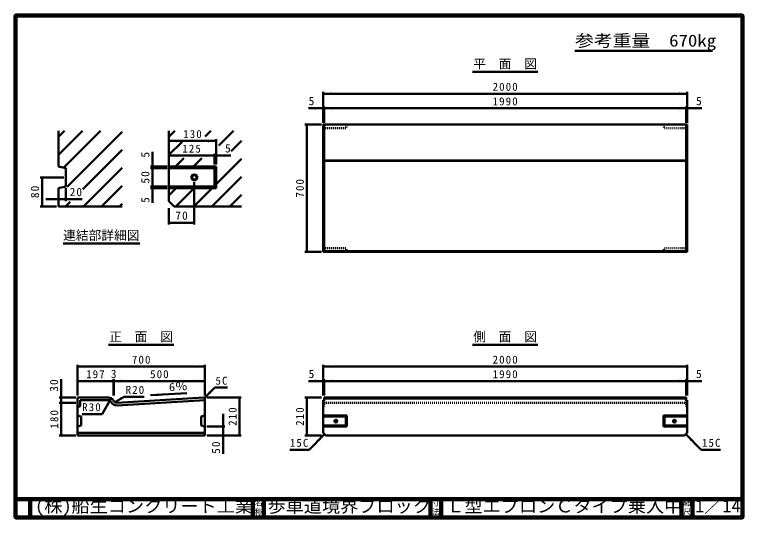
# Model space of a CAD drawing. Units: millimetres, scale not verified. Extents: x 100 to 4105, y 100 to 2870.
import ezdxf
from ezdxf.enums import TextEntityAlignment as Align

# ---------------------------------------------------------------- set-up
doc = ezdxf.new("R2010")
doc.units = ezdxf.units.MM
doc.header["$LTSCALE"] = 5
doc.linetypes.add('USER1', pattern=[2.2, 1, -1.2])
doc.layers.add('V-nasSTD', color=7, linetype='Continuous', lineweight=50)
doc.styles.add('ＭＳ ゴシック', font='')
doc.styles.get('ＭＳ ゴシック').set_extended_font_data('MS Gothic')

msp = doc.modelspace()

# ---------------------------------------------------------------- hatches: boundary and pattern name
at = {"layer": 'V-nasSTD'}
for points in [[(1840.824, 2442.5), (1795.824, 2435), (1840.824, 2427.5)], [(3750.824, 2427.5), (3795.824, 2435), (3750.824, 2442.5)], [(1750.824, 2347.5), (1795.824, 2355), (1750.824, 2362.5)], [(1845.824, 2362.5), (1800.824, 2355), (1845.824, 2347.5)], [(3745.824, 2362.5), (3790.824, 2355), (3745.824, 2347.5)], [(3840.824, 2347.5), (3795.824, 2355), (3840.824, 2362.5)], [(1713.324, 2220), (1705.824, 2265), (1698.324, 2220)], [(992.707, 2182.547), (947.707, 2175.047), (992.707, 2167.547)], [(1162.707, 2167.547), (1207.707, 2175.047), (1162.707, 2182.547)], [(992.707, 2102.547), (947.707, 2095.047), (992.707, 2087.547)], [(1152.707, 2087.547), (1197.707, 2095.047), (1152.707, 2102.547)], [(1252.707, 2087.547), (1207.707, 2095.047), (1252.707, 2102.547)], [(865.207, 2080.047), (857.707, 2035.047), (850.207, 2080.047)], [(865.207, 1980.047), (857.707, 2025.047), (850.207, 1980.047)], [(258.657, 1930.047), (251.157, 1975.047), (243.657, 1930.047)], [(850.207, 1970.047), (857.707, 1925.047), (865.207, 1970.047)], [(865.207, 1870.047), (857.707, 1915.047), (850.207, 1870.047)], [(243.657, 1860.047), (251.157, 1815.047), (258.657, 1860.047)], [(296.157, 1847.547), (341.157, 1855.047), (296.157, 1862.547)], [(426.157, 1862.547), (381.157, 1855.047), (426.157, 1847.547)], [(992.707, 1732.547), (947.707, 1725.047), (992.707, 1717.547)], [(1042.707, 1717.547), (1087.707, 1725.047), (1042.707, 1732.547)], [(1698.324, 1610), (1705.824, 1565), (1713.324, 1610)], [(490.824, 942.5), (445.824, 935), (490.824, 927.5)], [(1100.824, 927.5), (1145.824, 935), (1100.824, 942.5)], [(1840.824, 942.5), (1795.824, 935), (1840.824, 927.5)], [(3750.824, 927.5), (3795.824, 935), (3750.824, 942.5)], [(490.824, 862.5), (445.824, 855), (490.824, 847.5)], [(597.824, 847.5), (642.824, 855), (597.824, 862.5)], [(690.824, 862.5), (645.824, 855), (690.824, 847.5)], [(1100.824, 847.5), (1145.824, 855), (1100.824, 862.5)], [(1750.824, 847.5), (1795.824, 855), (1750.824, 862.5)], [(1845.824, 862.5), (1800.824, 855), (1845.824, 847.5)], [(3745.824, 862.5), (3790.824, 855), (3745.824, 847.5)], [(3840.824, 847.5), (3795.824, 855), (3840.824, 862.5)], [(363.324, 810), (355.824, 765), (348.324, 810)], [(685.775, 767.934), (650.553, 738.938), (693.275, 754.943)], [(890.654, 787.352), (846.19, 777.143), (891.561, 772.379)], [(1169.84, 799.623), (1143.324, 762.5), (1180.447, 789.017)], [(1343.324, 720), (1335.824, 765), (1328.324, 720)], [(1713.324, 720), (1705.824, 765), (1698.324, 720)], [(363.324, 690), (355.824, 735), (348.324, 690)], [(615.598, 717.701), (631.603, 760.422), (602.608, 725.201)], [(1238.324, 650), (1245.824, 605), (1253.324, 650)], [(348.324, 600), (355.824, 555), (363.324, 600)], [(1328.324, 600), (1335.824, 555), (1343.324, 600)], [(1698.324, 600), (1705.824, 555), (1713.324, 600)], [(1776.807, 525.377), (1803.324, 562.5), (1766.2, 535.983)], [(3814.84, 525.377), (3788.324, 562.5), (3825.447, 535.983)], [(1253.324, 510), (1245.824, 555), (1238.324, 510)]]:
    msp.add_hatch(color=256, dxfattribs=at).paths.add_polyline_path(points)

# ---------------------------------------------------------------- linework, layer by layer
at = {"layer": 'V-nasSTD', "lineweight": 100}
for p, q in [((105, 2865), (105, 105)), ((4100, 2865), (105, 2865)), ((4100, 105), (4100, 2865)), ((105, 205), (4100, 205)), ((185, 205), (185, 105)), ((1410, 205), (1410, 105)), ((1470, 205), (1470, 105)), ((2385, 205), (2385, 105)), ((2445, 205), (2445, 105)), ((3765, 205), (3765, 105)), ((3825, 205), (3825, 105)), ((105, 105), (4100, 105))]:
    msp.add_line(p, q, dxfattribs=at)
at = {"layer": 'V-nasSTD'}
for p, q in [((3935, 2669.806), (3179.5, 2669.806)), ((2616.324, 2555), (2975.324, 2555)), ((1795.824, 2445), (1795.824, 2275)), ((3795.824, 2445), (3795.824, 2275)), ((1795.824, 2435), (3795.824, 2435)), ((1800.824, 2365), (1800.824, 2275)), ((3790.824, 2365), (3790.824, 2275)), ((1795.824, 2355), (1715.824, 2355)), ((1795.824, 2355), (1800.824, 2355)), ((1800.824, 2355), (3790.824, 2355)), ((3795.824, 2355), (3790.824, 2355)), ((3795.824, 2355), (3875.824, 2355)), ((1695.824, 2265), (1785.824, 2265)), ((1705.824, 2265), (1705.824, 1565)), ((1795.824, 2265), (1795.824, 1565)), ((3795.824, 2265), (1795.824, 2265)), ((1800.824, 2265), (1800.824, 1565)), ((3790.824, 2265), (3790.824, 1565)), ((3795.824, 1565), (3795.824, 2265)), ((341.157, 2230.047), (341.157, 2035.047)), ((341.157, 2197.323), (373.88, 2230.047)), ((341.157, 2098.328), (472.875, 2230.047)), ((369.728, 2027.904), (571.87, 2230.047)), ((388.228, 1922.409), (691.157, 2225.338)), ((947.707, 2230.047), (947.707, 1845.047)), ((947.707, 2197.323), (980.431, 2230.047)), ((1178.42, 2230.047), (1147.563, 2199.189)), ((1221.849, 2149.48), (1302.415, 2230.047)), ((947.707, 2175.047), (1207.707, 2175.047)), ((947.707, 2098.328), (1020.283, 2170.905)), ((1207.707, 2185.047), (1207.707, 2045.047)), ((1290.972, 2119.942), (1347.707, 2176.343)), ((475.489, 1910.676), (691.157, 2126.343)), ((857.707, 2035.047), (857.707, 2115.047)), ((947.707, 2095.047), (1197.707, 2095.047)), ((1197.707, 2105.047), (1197.707, 2045.047)), ((1197.707, 2095.047), (1207.707, 2095.047)), ((1207.707, 2095.047), (1287.707, 2095.047)), ((983.42, 2035.047), (1029.278, 2080.905)), ((1082.415, 2035.047), (1128.273, 2080.905)), ((1207.707, 1937.348), (1347.707, 2077.348)), ((3795.824, 2068), (1795.824, 2068)), ((3795.824, 2065), (1795.824, 2065)), ((341.157, 2035.047), (381.157, 2025.047)), ((381.157, 2025.047), (381.157, 1925.047)), ((478.855, 1815.047), (691.157, 2027.348)), ((847.707, 2035.047), (937.707, 2035.047)), ((847.707, 2025.047), (937.707, 2025.047)), ((857.707, 2035.047), (857.707, 2025.047)), ((857.707, 2025.047), (857.707, 1925.047)), ((947.707, 1910.047), (947.707, 2040.047)), ((947.707, 2035.047), (1207.707, 2035.047)), ((947.707, 2025.047), (1197.707, 2025.047)), ((1197.707, 2025.047), (1207.707, 2035.047)), ((1197.707, 2025.047), (1197.707, 1925.047)), ((1207.707, 2035.047), (1207.707, 1915.047)), ((371.157, 1975.047), (241.157, 1975.047)), ((251.157, 1975.047), (251.157, 1815.047)), ((1184.4, 1815.047), (1347.707, 1978.353)), ((381.157, 1925.047), (341.157, 1915.047)), ((577.85, 1815.047), (691.157, 1928.353)), ((847.707, 1925.047), (937.707, 1925.047)), ((857.707, 1925.047), (857.707, 1915.047)), ((947.707, 1925.047), (1197.707, 1925.047)), ((1087.707, 1949.047), (1087.707, 1715.047)), ((1197.707, 1925.047), (1207.707, 1915.047)), ((341.157, 1915.047), (341.157, 1815.047)), ((381.157, 1915.047), (381.157, 1845.047)), ((847.707, 1915.047), (937.707, 1915.047)), ((857.707, 1915.047), (857.707, 1835.047)), ((1207.707, 1915.047), (947.707, 1915.047)), ((947.707, 1875.338), (987.415, 1915.047)), ((986.41, 1815.047), (1086.41, 1915.047)), ((1085.405, 1815.047), (1185.405, 1915.047)), ((271.157, 1855.047), (341.157, 1855.047)), ((341.157, 1855.047), (381.157, 1855.047)), ((381.157, 1855.047), (471.157, 1855.047)), ((947.707, 1845.047), (977.707, 1815.047)), ((1283.395, 1815.047), (1347.707, 1879.358)), ((331.157, 1815.047), (241.157, 1815.047)), ((691.157, 1815.047), (341.157, 1815.047)), ((379.86, 1815.047), (405.048, 1840.235)), ((676.845, 1815.047), (691.157, 1829.358)), ((947.707, 1715.047), (947.707, 1805.047)), ((977.707, 1815.047), (1347.707, 1815.047)), ((947.707, 1725.047), (1087.707, 1725.047)), ((366.684, 1612.145), (787.944, 1612.145)), ((1695.824, 1565), (1785.824, 1565)), ((1795.824, 1565), (3795.824, 1565)), ((3790.824, 1570), (1800.824, 1570)), ((616.324, 1055), (975.324, 1055)), ((2616.324, 1055), (2975.324, 1055)), ((445.824, 945), (445.824, 775)), ((445.824, 935), (1145.824, 935)), ((1145.824, 945), (1145.824, 775)), ((1795.824, 945), (1795.824, 775)), ((1795.824, 935), (3795.824, 935)), ((3795.824, 945), (3795.824, 775)), ((355.824, 765), (355.824, 865)), ((445.824, 855), (642.824, 855)), ((642.824, 865), (642.824, 775)), ((642.824, 855), (645.824, 855)), ((645.824, 865), (645.824, 775)), ((645.824, 855), (1145.824, 855)), ((1795.824, 855), (1715.824, 855)), ((1795.824, 855), (1800.824, 855)), ((1800.824, 865), (1800.824, 775)), ((1800.824, 855), (3790.824, 855)), ((3790.824, 865), (3790.824, 775)), ((3795.824, 855), (3790.824, 855)), ((3795.824, 855), (3875.824, 855)), ((1143.324, 762.5), (1199.892, 819.069)), ((1199.892, 819.069), (1269.892, 819.069)), ((435.824, 765), (345.824, 765)), ((355.824, 765), (355.824, 735)), ((445.824, 555), (445.824, 765)), ((445.824, 765), (615.674, 765)), ((650.553, 738.938), (702.515, 768.938)), ((1140.824, 765), (662.264, 735.996)), ((812.515, 768.938), (702.515, 768.938)), ((846.19, 777.143), (1045.824, 789.242)), ((1140.824, 765), (1145.824, 760)), ((1155.824, 765), (1345.824, 765)), ((1335.824, 765), (1335.824, 555)), ((1695.824, 765), (1785.824, 765)), ((1705.824, 765), (1705.824, 555)), ((3790.824, 765), (1800.824, 765)), ((1800.824, 765), (1800.824, 750.276)), ((3790.824, 765), (3790.824, 750.276)), ((435.824, 735), (345.824, 735)), ((355.824, 735), (355.824, 555)), ((460.824, 750), (615.674, 750)), ((460.824, 715), (460.824, 750)), ((631.603, 760.422), (581.603, 673.819)), ((1145.824, 750.276), (663.172, 721.024)), ((1145.824, 760), (1145.824, 555)), ((1795.824, 750.276), (1795.824, 570)), ((1795.824, 750.276), (1800.824, 750.276)), ((3790.824, 760), (1800.824, 760)), ((3795.824, 750.276), (3790.824, 750.276)), ((3795.824, 570), (3795.824, 750.276)), ((460.824, 715), (445.824, 715)), ((445.824, 665), (465.824, 660)), ((465.824, 660), (465.824, 610)), ((581.603, 673.819), (471.603, 673.819)), ((1145.824, 665), (1125.824, 660)), ((1125.824, 660), (1125.824, 610)), ((1245.824, 675), (1245.824, 605)), ((1795.824, 665), (1925.824, 665)), ((1795.824, 660), (1920.824, 660)), ((1920.824, 660), (1925.824, 665)), ((1920.824, 610), (1920.824, 660)), ((1925.824, 665), (1925.824, 605)), ((3665.824, 665), (3795.824, 665)), ((3665.824, 665), (3665.824, 605)), ((3665.824, 665), (3670.824, 660)), ((3670.824, 660), (3795.824, 660)), ((3670.824, 610), (3670.824, 660)), ((465.824, 610), (445.824, 605)), ((1125.824, 610), (1145.824, 605)), ((1155.824, 605), (1255.824, 605)), ((1245.824, 605), (1245.824, 555)), ((1795.824, 610), (1920.824, 610)), ((1795.824, 605), (1925.824, 605)), ((1920.824, 610), (1925.824, 605)), ((3670.824, 610), (3665.824, 605)), ((3665.824, 605), (3795.824, 605)), ((3670.824, 610), (3795.824, 610)), ((1145.824, 570), (445.824, 570)), ((1803.324, 562.5), (1718.471, 477.647)), ((1795.824, 570), (1810.824, 555)), ((3795.824, 570), (3780.824, 555)), ((3788.324, 562.5), (3873.176, 477.647)), ((435.824, 555), (345.824, 555)), ((1145.824, 555), (445.824, 555)), ((1155.824, 555), (1345.824, 555)), ((1245.824, 555), (1245.824, 455)), ((1695.824, 555), (1785.824, 555)), ((1810.824, 555), (3780.824, 555)), ((1718.471, 477.647), (1612.471, 477.647)), ((3873.176, 477.647), (3979.176, 477.647))]:
    msp.add_line(p, q, dxfattribs=at)
at = {"layer": 'V-nasSTD', "linetype": 'USER1'}
for p, q in [((1795.824, 2245), (1920.824, 2245)), ((1925.824, 2265), (1920.824, 2245)), ((3665.824, 2265), (3670.824, 2245)), ((3670.824, 2245), (3795.824, 2245)), ((1795.824, 1585), (1920.824, 1585)), ((1925.824, 1565), (1920.824, 1585)), ((3665.824, 1565), (3670.824, 1585)), ((3670.824, 1585), (3795.824, 1585)), ((3795.824, 734.988), (1795.824, 734.988)), ((1800.824, 750.276), (1800.824, 715)), ((3790.824, 750.276), (3790.824, 715)), ((1795.824, 715), (1800.824, 715)), ((3795.824, 715), (3790.824, 715))]:
    msp.add_line(p, q, dxfattribs=at)
at = {"layer": 'V-nasSTD', "lineweight": 13}
msp.add_lwpolyline([(100, 100), (100, 2870), (4105, 2870), (4105, 100)], close=True, dxfattribs=at)
at = {"layer": 'V-nasSTD'}
for centre, radius in [((1087.707, 1975.047), 16), ((1087.707, 1975.047), 12), ((1865.824, 635), 8), ((1865.824, 635), 6), ((3725.824, 635), 8), ((3725.824, 635), 6)]:
    msp.add_circle(centre, radius, dxfattribs=at)
for centre, radius, start, end in [((615.674, 735), 30, 25.85885, 90), ((615.674, 735), 15, 22.79218, 90), ((661.054, 755.96), 35, 205.64708, 273.46823), ((661.054, 755.96), 20, 203.18837, 273.46823)]:
    msp.add_arc(centre, radius, start, end, dxfattribs=at)

# ---------------------------------------------------------------- texts
at = {"layer": 'V-nasSTD', "style": 'ＭＳ ゴシック'}
for s, height, width, p in [('参考重量\u3000670kg', 65.98, 1.15, (3179.5, 2759.806)), ('(株)船生コンクリート工業', 69.65, 1.05, (213.279, 202.55)), ('歩車道境界ブロック', 69.65, 1.05, (1490, 202.47)), ('Ｌ型エプロンＣタイプ乗入中', 69.65, 1.05, (2472.5, 202.508)), ('1／14', 69.65, 1.05, (3840, 202.582))]:
    msp.add_text(s, height=height, dxfattribs=dict(at, width=width)).set_placement(p, align=Align.TOP_LEFT)
for s, height, p in [('平\u3000面\u3000図', 51.32, (2620.324, 2625)), ('5', 45.82, (1715.824, 2417.5)), ('5', 45.82, (3844.574, 2417.5)), ('5', 45.82, (1256.457, 2157.547)), ('連結部詳細図', 51.32, (366.684, 1682.145)), ('正\u3000面\u3000図', 51.32, (620.324, 1125)), ('側\u3000面\u3000図', 51.32, (2620.324, 1125)), ('3', 45.82, (628.699, 917.5)), ('5', 45.82, (1715.824, 917.5)), ('5', 45.82, (3844.574, 917.5)), ('名', 30.79, (1418.982, 200.999)), ('寸', 30.79, (2393.982, 200.999)), ('縮', 30.79, (3773.982, 200.999)), ('称', 30.79, (1418.976, 151.01)), ('法', 30.79, (2393.976, 151.01)), ('尺', 30.79, (3773.976, 151.01))]:
    msp.add_text(s, height=height, dxfattribs=at).set_placement(p, align=Align.TOP_LEFT)
for p in [(795.207, 2083.797), (795.207, 1835.047)]:
    msp.add_text('5', height=45.82, rotation=90, dxfattribs=at).set_placement(p, align=Align.TOP_LEFT)
at = {"layer": 'V-nasSTD', "style": 'ＭＳ ゴシック', "width": 1.15}
msp.add_text('6％', height=43.99, rotation=3.468, dxfattribs=at).set_placement((946.37, 843.325), align=Align.TOP_LEFT)
at = {"layer": 'V-nasSTD', "attachment_point": 1, "style": 'ＭＳ ゴシック'}
for s, insert, char_height in [('\\T1.2;2000', (2726.824, 2495), 43.99), ('\\T1.2;1990', (2726.824, 2415), 43.99), ('\\T1.2;130', (1026.707, 2235.047), 43.99), ('\\T1.2;125', (1021.707, 2155.047), 43.99), ('\\T1.19;20', (402.657, 1917.547), 45.82), ('\\T1.19;70', (983.457, 1787.547), 45.82), ('\\T1.2;700', (744.824, 995), 43.99), ('\\T1.2;2000', (2726.824, 995), 43.99), ('\\T1.2;197', (493.324, 915), 43.99), ('\\T1.2;500', (844.824, 915), 43.99), ('\\T1.2;1990', (2726.824, 915), 43.99), ('\\T1.2;5C', (1203.892, 879.069), 43.99), ('\\T1.2;R20', (710.515, 828.938), 43.99), ('\\T1.2;R30', (471.603, 733.819), 43.99), ('\\T1.2;15C', (1612.471, 537.647), 43.99), ('\\T1.2;15C', (3877.176, 537.647), 43.99)]:
    msp.add_mtext(s, dxfattribs=dict(at, insert=insert, char_height=char_height))
at = {"layer": 'V-nasSTD', "attachment_point": 1, "rotation": 90, "style": 'ＭＳ ゴシック'}
for s, insert, char_height in [('\\T1.19;50', (795.207, 1940.797), 45.82), ('\\T1.2;700', (1645.824, 1864), 43.99), ('\\T1.19;80', (188.657, 1860.797), 45.82), ('\\T1.19;30', (293.324, 796.5), 45.82), ('\\T1.2;180', (295.824, 594), 43.99), ('\\T1.2;210', (1275.824, 609), 43.99), ('\\T1.2;210', (1645.824, 609), 43.99), ('\\T1.19;50', (1183.324, 455), 45.82)]:
    msp.add_mtext(s, dxfattribs=dict(at, insert=insert, char_height=char_height))

doc.saveas('drawing.dxf')
